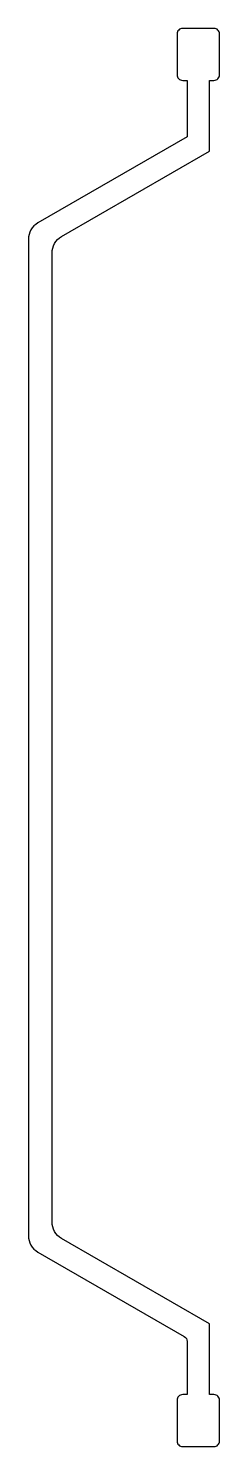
# Model space of a CAD drawing. Extents: x 257.7 to 267.8, y 187.9 to 262.9.
import ezdxf

# ---------------------------------------------------------------- set-up
doc = ezdxf.new("R2010")
doc.units = 0
doc.layers.add('ANA', color=220, linetype='CONTINUOUS')

msp = doc.modelspace()

# ---------------------------------------------------------------- linework, layer by layer
at = {"layer": 'ANA'}
msp.add_lwpolyline([(258.989, 251.029, -0.267965), (259.489, 251.895), (267.304, 256.407), (267.304, 260.157), (267.539, 260.157, 0.414214), (267.839, 260.457), (267.839, 262.607, 0.414214), (267.539, 262.907), (265.889, 262.907, 0.414214), (265.589, 262.607), (265.589, 260.457, 0.414214), (265.889, 260.157), (266.124, 260.157), (266.124, 257.169), (258.239, 252.617, 0.267965), (257.739, 251.751), (257.739, 199.062, 0.267965), (258.239, 198.196), (265.974, 193.731, -0.267965), (266.124, 193.471), (266.124, 190.657), (265.889, 190.657, 0.414214), (265.589, 190.357), (265.589, 188.207, 0.414214), (265.889, 187.907), (267.539, 187.907, 0.414214), (267.839, 188.207), (267.839, 190.357, 0.414214), (267.539, 190.657), (267.304, 190.657), (267.304, 194.407), (259.489, 198.918, -0.267965), (258.989, 199.784)], format="xyb", close=True, dxfattribs=at)

doc.saveas('drawing.dxf')
